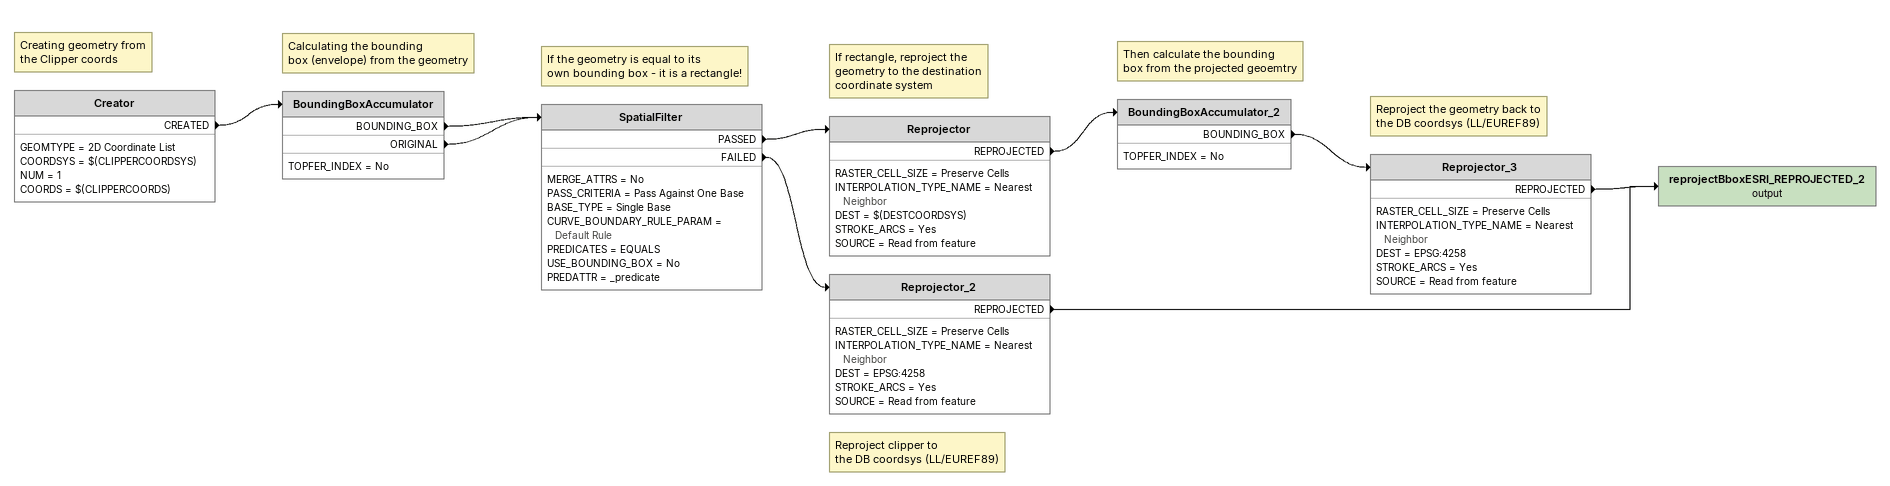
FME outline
Note: Creating geometry from / the Clipper coords
Creator
    GEOMTYPE = 2D Coordinate List
    COORDSYS = $(CLIPPERCOORDSYS)
    NUM = 1
    COORDS = $(CLIPPERCOORDS)
    CREATED -> BoundingBoxAccumulator
Note: Calculating the bounding / box (envelope) from the geometry
BoundingBoxAccumulator
    TOPFER_INDEX = No
    BOUNDING_BOX -> SpatialFilter
    ORIGINAL -> SpatialFilter
Note: If the geometry is equal to its / own bounding box - it is a rectangle!
SpatialFilter
    MERGE_ATTRS = No
    PASS_CRITERIA = Pass Against One Base
    BASE_TYPE = Single Base
    CURVE_BOUNDARY_RULE_PARAM = Default Rule
    PREDICATES = EQUALS
    USE_BOUNDING_BOX = No
    PREDATTR = _predicate
    PASSED -> Reprojector
    FAILED -> Reprojector_2
Note: If rectangle, reproject the / geometry to the destination / coordinate system
Reprojector
    RASTER_CELL_SIZE = Preserve Cells
    INTERPOLATION_TYPE_NAME = Nearest Neighbor
    DEST = $(DESTCOORDSYS)
    STROKE_ARCS = Yes
    SOURCE = Read from feature
    REPROJECTED -> BoundingBoxAccumulator_2
Note: Then calculate the bounding / box from the projected geoemtry
BoundingBoxAccumulator_2
    TOPFER_INDEX = No
    BOUNDING_BOX -> Reprojector_3
Note: Reproject the geometry back to / the DB coordsys (LL/EUREF89)
Reprojector_3
    RASTER_CELL_SIZE = Preserve Cells
    INTERPOLATION_TYPE_NAME = Nearest Neighbor
    DEST = EPSG:4258
    STROKE_ARCS = Yes
    SOURCE = Read from feature
    REPROJECTED -> reprojectBboxESRI_REPROJECTED_2 (output)
Note: Reproject clipper to / the DB coordsys (LL/EUREF89)
Reprojector_2
    RASTER_CELL_SIZE = Preserve Cells
    INTERPOLATION_TYPE_NAME = Nearest Neighbor
    DEST = EPSG:4258
    STROKE_ARCS = Yes
    SOURCE = Read from feature
    REPROJECTED -> reprojectBboxESRI_REPROJECTED_2 (output)
reprojectBboxESRI_REPROJECTED_2 (output)
